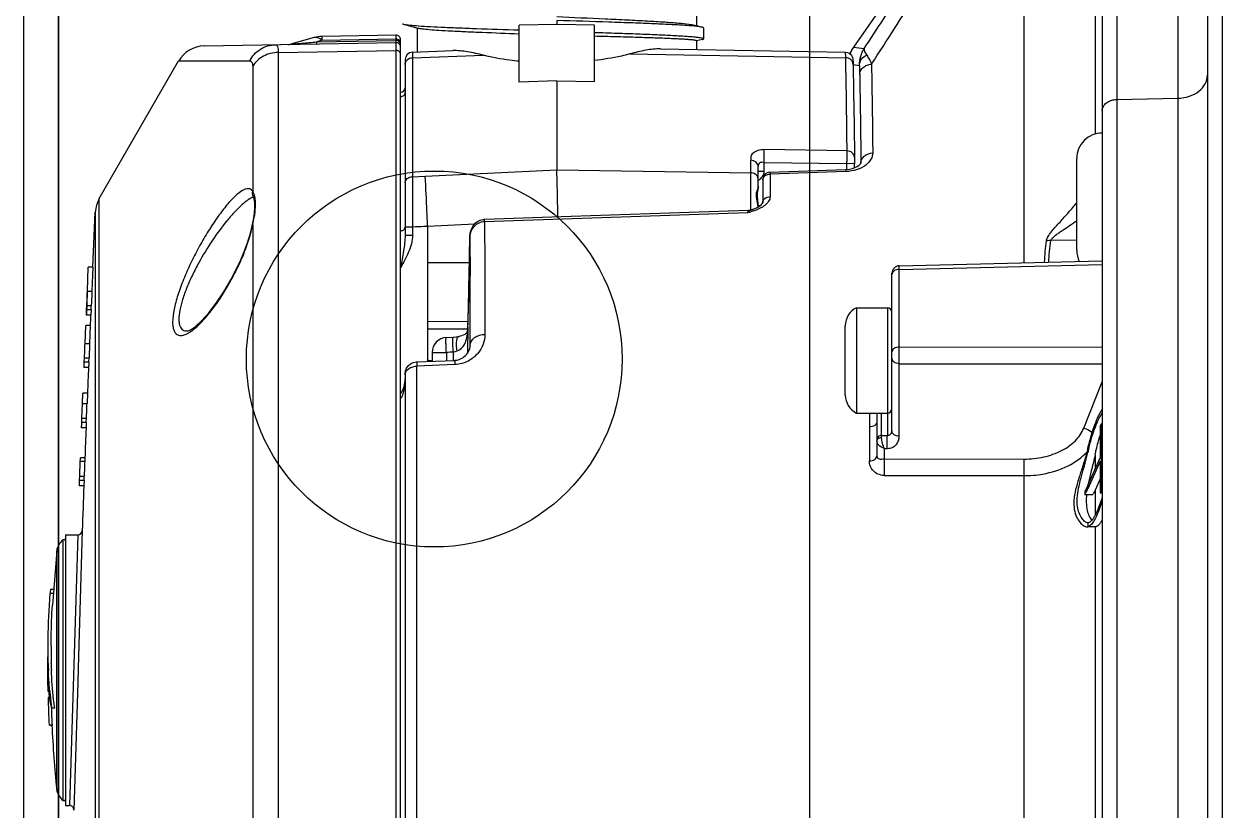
# Model space of a CAD drawing. Header units: millimetres. Extents: x -95754 to 177808, y 34455 to 150605.
# Drawn here: x 172873.7 to 172953.4, y 139649.4 to 139701.7 of the extents above; entities that cross this region are included whole.
import ezdxf

# ---------------------------------------------------------------- set-up
doc = ezdxf.new("R2010")
doc.units = ezdxf.units.MM
doc.header["$LTSCALE"] = 300
doc.layers.add('A-ETC-기계', color=253, linetype='Continuous')

# ---------------------------------------------------------------- blocks, each defined once
blk = doc.blocks.new('A$Cefb55bcc')
at = {"color": 8, "linetype": 'ByBlock', "ltscale": 3}
for p, q in [((617.618, -125.345), (617.618, -975.35)), ((619.918, -125.345), (619.918, -975.35)), ((567.618, -175.702), (567.618, -924.993)), ((617.618, -175.702), (617.618, -924.993)), ((548.175, -674.901), (548.175, -425.794)), ((553.387, -617.307), (553.387, -475.668)), ((548.647, -613.895), (548.647, -556.63)), ((543.124, -567.403), (543.124, -657.571)), ((547.201, -657.54), (547.201, -567.299)), ((540.204, -658.576), (540.204, -569.494)), ((541.177, -657.788), (541.177, -569.354)), ((614.905, -571.772), (614.905, -635.734)), ((615.171, -634.828), (615.171, -571.661)), ((603.001, -645.451), (603.001, -576.296)), ((604.697, -633.983), (604.697, -576.035)), ((593.77, -576.775), (593.77, -624.583)), ((594.556, -624.071), (594.556, -576.571)), ((594.856, -576.603), (594.856, -646.304)), ((595.161, -576.842), (595.161, -646.104)), ((616.337, -613.372), (616.893, -595.38)), ((616.34, -603.556), (616.593, -595.072)), ((617.147, -595.38), (616.893, -595.38)), ((617.147, -613.372), (617.147, -595.38)), ((617.303, -595.716), (617.303, -613.036)), ((617.735, -596.44), (617.735, -612.312)), ((618.048, -600.709), (618.248, -600.709)), ((618.054, -600.669), (618.128, -600.669)), ((617.868, -601.837), (618.069, -601.837)), ((618.118, -602.227), (618.121, -602.252)), ((618.12, -602.223), (618.123, -602.248)), ((618.171, -602.207), (618.145, -602.084)), ((618.159, -602.554), (618.161, -602.573)), ((618.159, -602.554), (618.161, -602.573)), ((618.225, -602.558), (618.314, -602.558)), ((618.199, -602.978), (618.201, -602.996)), ((618.201, -602.973), (618.203, -602.992)), ((618.266, -602.944), (618.311, -602.944)), ((618.271, -602.984), (618.27, -602.966)), ((618.27, -602.984), (618.334, -602.984)), ((616.311, -604.503), (616.34, -603.556)), ((616.037, -613.662), (616.311, -604.503)), ((618.106, -604.834), (618.107, -604.88)), ((617.735, -612.312), (618.025, -608.701)), ((618.225, -608.7), (618.178, -609.463)), ((617.949, -609.739), (618.15, -609.739)), ((617.978, -609.463), (618.178, -609.463)), ((617.147, -613.372), (616.337, -613.372)), ((548.647, -613.895), (548.655, -613.895)), ((548.654, -613.895), (549.13, -613.895)), ((549.128, -614.175), (549.13, -614.175)), ((549.175, -613.895), (549.13, -613.899)), ((549.13, -614.175), (549.13, -613.899)), ((548.647, -616.346), (548.647, -614.671)), ((548.308, -616.159), (548.175, -616.159)), ((548.233, -616.33), (548.308, -616.159)), ((549.34, -616.054), (548.801, -616.054)), ((549.34, -616.276), (549.34, -616.054)), ((548.233, -616.33), (548.175, -616.33)), ((548.314, -617.101), (548.647, -616.346)), ((548.318, -618.269), (549.13, -616.424)), ((549.13, -616.646), (548.318, -618.491)), ((549.13, -616.646), (549.13, -616.424)), ((615.916, -617.003), (615.931, -616.621)), ((615.931, -616.621), (616.231, -616.621)), ((616.231, -616.621), (616.216, -617.003)), ((616.23, -616.65), (616.231, -616.621)), ((548.647, -618.689), (548.647, -617.743)), ((562.678, -617.321), (553.387, -617.307)), ((615.862, -618.484), (615.906, -617.274)), ((615.916, -617.003), (615.906, -617.274)), ((616.206, -617.274), (615.906, -617.274)), ((616.216, -617.003), (615.916, -617.003)), ((616.206, -617.274), (616.17, -618.26)), ((616.216, -617.003), (616.206, -617.274)), ((548.242, -618.491), (548.242, -618.269)), ((548.243, -618.491), (548.242, -618.269)), ((549.387, -617.865), (549.379, -617.893)), ((562.678, -618.422), (553.387, -618.407)), ((562.678, -619.12), (562.678, -618.422)), ((563.66, -620.545), (563.66, -618.289)), ((615.862, -618.484), (616.162, -618.484)), ((616.17, -618.26), (615.87, -618.26)), ((616.172, -618.187), (616.162, -618.484)), ((549.13, -619.111), (549.13, -618.848)), ((562.678, -619.12), (562.478, -619.12)), ((563.169, -620.88), (563.169, -618.614)), ((561.678, -619.929), (561.678, -624.751)), ((562.221, -620.104), (562.214, -620.115)), ((562.469, -621.472), (562.469, -619.987)), ((562.869, -619.987), (562.469, -619.987)), ((562.869, -619.987), (562.869, -621.472)), ((549.405, -620.458), (548.175, -623.547)), ((548.233, -620.771), (548.175, -620.771)), ((548.308, -620.6), (548.233, -620.771)), ((548.233, -620.771), (548.235, -620.6)), ((562.169, -620.298), (562.169, -630.764)), ((563.168, -621.471), (563.169, -620.88)), ((563.659, -621.472), (563.66, -620.545)), ((615.767, -620.863), (615.756, -621.131)), ((616.067, -620.863), (615.767, -620.863)), ((615.783, -620.481), (616.083, -620.481)), ((616.067, -620.863), (616.056, -621.131)), ((616.081, -620.532), (616.083, -620.481)), ((562.469, -628.469), (562.469, -621.472)), ((564.53, -621.472), (562.469, -621.472)), ((564.53, -628.469), (564.53, -621.472)), ((616.056, -621.131), (615.756, -621.131)), ((616.056, -621.131), (616.019, -622.096)), ((615.694, -622.782), (615.718, -622.096)), ((616.019, -622.096), (615.718, -622.096)), ((616.019, -622.096), (615.994, -622.782)), ((565.268, -622.665), (565.268, -627.276)), ((615.694, -622.782), (615.994, -622.782)), ((594.556, -624.071), (594.532, -624.267)), ((561.678, -624.751), (548.175, -624.732)), ((591.244, -624.689), (593.77, -624.583)), ((593.79, -624.87), (591.268, -624.975)), ((591.81, -625.497), (591.81, -624.952)), ((592.757, -625.497), (592.757, -624.913)), ((593.057, -633.902), (593.057, -624.9)), ((615.6, -624.88), (615.588, -625.148)), ((615.9, -624.88), (615.6, -624.88)), ((615.617, -624.498), (615.918, -624.498)), ((615.9, -624.88), (615.888, -625.148)), ((615.916, -624.558), (615.918, -624.498)), ((562.169, -625.12), (562.169, -625.537)), ((590.376, -627.211), (590.407, -625.447)), ((591.353, -625.525), (591.362, -624.976)), ((592.757, -625.497), (591.81, -625.497)), ((615.549, -626.105), (615.588, -625.148)), ((615.888, -625.148), (615.588, -625.148)), ((561.678, -625.863), (548.175, -625.842)), ((561.678, -625.863), (561.678, -631.022)), ((590.228, -625.954), (590.227, -625.986)), ((590.227, -625.986), (590.227, -625.954)), ((591.82, -626.495), (591.359, -626.523)), ((615.508, -627.281), (615.549, -626.105)), ((615.85, -626.105), (615.549, -626.105)), ((615.85, -626.105), (615.808, -627.281)), ((590.376, -627.211), (590.376, -627.224)), ((590.376, -627.211), (590.376, -627.224)), ((590.388, -627.057), (593.057, -627.037)), ((590.388, -627.057), (593.057, -627.037)), ((609.057, -626.93), (609.056, -626.93)), ((615.508, -627.281), (615.808, -627.281)), ((590.366, -627.549), (593.057, -627.529)), ((590.366, -627.549), (593.057, -627.529)), ((615.465, -627.976), (615.765, -627.976)), ((615.713, -629.48), (615.764, -628.039)), ((615.764, -628.039), (615.765, -627.976)), ((564.53, -628.469), (562.469, -628.469)), ((615.446, -628.358), (615.434, -628.625)), ((615.734, -628.625), (615.434, -628.625)), ((615.746, -628.358), (615.446, -628.358)), ((615.746, -628.358), (615.734, -628.625)), ((615.338, -631.179), (615.394, -629.579)), ((615.694, -629.579), (615.394, -629.579)), ((615.694, -629.579), (615.638, -631.179)), ((561.678, -631.022), (548.175, -631.352)), ((561.681, -631.264), (548.175, -631.592)), ((561.678, -631.022), (561.681, -631.264)), ((590.252, -633.174), (590.239, -630.592)), ((590.297, -630.583), (590.252, -633.18)), ((590.297, -630.583), (590.297, -630.583)), ((594.854, -631.154), (594.854, -636.225)), ((615.338, -631.179), (615.171, -634.828)), ((615.338, -631.179), (615.638, -631.179)), ((553.387, -655.24), (553.387, -631.466)), ((590.282, -631.465), (593.057, -631.465)), ((605.461, -631.656), (605.458, -631.662)), ((605.461, -631.656), (605.458, -631.662)), ((549.874, -632.296), (549.874, -638.393)), ((549.874, -632.963), (551.588, -632.937)), ((590.252, -633.174), (590.252, -633.181)), ((594.058, -633.862), (594.059, -633.299)), ((594.556, -633.299), (594.059, -633.299)), ((594.556, -644.974), (594.556, -633.299)), ((589.272, -634.197), (571.748, -634.804)), ((589.311, -634.351), (589.277, -634.353)), ((589.388, -634.343), (589.31, -634.351)), ((593.057, -633.902), (589.925, -634.052)), ((594.074, -637.183), (594.056, -633.862)), ((594.46, -633.862), (594.058, -633.862)), ((594.556, -633.862), (594.46, -633.862)), ((604.731, -633.923), (604.731, -633.923)), ((571.439, -635.012), (571.44, -635.012)), ((571.559, -634.984), (571.557, -637.447)), ((571.691, -634.819), (571.748, -634.804)), ((570.275, -637.363), (570.275, -635.862)), ((570.766, -636.998), (570.766, -635.454)), ((571.082, -635.35), (571.091, -635.349)), ((604.677, -635.891), (604.676, -635.891)), ((614.905, -635.734), (609.624, -644.882)), ((571.066, -636.554), (571.066, -637.859)), ((571.09, -636.276), (571.09, -636.277)), ((571.557, -636.631), (571.557, -637.447)), ((604.697, -644.537), (604.697, -636.205)), ((565.165, -637.66), (565.158, -638.057)), ((565.234, -637.528), (570.275, -637.363)), ((570.282, -637.498), (565.246, -637.662)), ((570.669, -637.556), (570.669, -638.141)), ((571.066, -637.556), (570.669, -637.556)), ((571.557, -637.447), (571.557, -638.279)), ((584.46, -637.643), (571.557, -637.447)), ((593.214, -637.219), (584.46, -637.645)), ((584.46, -643.568), (584.46, -637.643)), ((594.074, -637.183), (593.214, -637.219)), ((594.074, -645.474), (594.074, -637.183)), ((564.23, -638.103), (564.231, -638.083)), ((564.23, -638.103), (564.231, -638.083)), ((564.231, -638.083), (564.231, -638.083)), ((564.684, -640.666), (564.659, -638.485)), ((564.667, -637.776), (564.663, -638.048)), ((564.663, -638.048), (565.158, -638.057)), ((570.669, -638.141), (565.158, -638.057)), ((565.15, -638.903), (570.66, -638.987)), ((548.647, -658.944), (548.647, -640.017)), ((564.715, -642.773), (564.684, -640.666)), ((547.201, -642.327), (543.124, -642.408)), ((581.961, -643.519), (581.961, -647.265)), ((584.46, -643.568), (581.961, -643.519)), ((584.46, -643.568), (586.959, -643.469)), ((586.959, -643.469), (586.959, -647.265)), ((564.749, -644.65), (564.328, -644.589)), ((609.624, -644.882), (604.891, -644.885)), ((606.693, -644.882), (604.891, -644.885)), ((608.409, -644.881), (606.693, -644.882)), ((609.624, -644.882), (608.409, -644.881)), ((579.616, -645.349), (565.24, -645.097)), ((577.563, -645.689), (565.26, -645.474)), ((575.162, -646.223), (575.162, -645.647)), ((594.074, -645.097), (589.335, -645.263)), ((594.074, -645.474), (591.382, -645.568)), ((593.758, -647.068), (593.758, -645.485)), ((594.074, -645.474), (594.074, -645.458)), ((603.001, -645.451), (595.161, -645.588)), ((558.764, -654.322), (564.724, -645.81)), ((558.765, -654.322), (564.725, -645.81)), ((564.723, -645.81), (564.012, -645.707)), ((564.725, -645.81), (564.724, -645.81)), ((574.707, -647.085), (574.707, -646.354)), ((574.78, -646.315), (574.742, -646.327)), ((574.78, -646.315), (575.16, -646.213)), ((607.927, -645.881), (595.161, -646.104)), ((595.161, -646.104), (595.161, -646.238)), ((600.455, -646.145), (595.161, -646.238)), ((595.161, -646.238), (595.161, -646.604)), ((595.161, -646.336), (600.091, -646.25)), ((600.091, -646.25), (600.455, -646.145)), ((600.455, -646.145), (600.455, -646.012)), ((600.607, -646.441), (602.083, -646.017)), ((575.163, -647.228), (574.778, -647.123)), ((575.282, -647.26), (574.778, -647.123)), ((575.163, -648.088), (575.163, -647.228)), ((581.961, -647.265), (584.46, -647.309)), ((584.46, -647.309), (586.959, -647.265)), ((593.683, -647.048), (594.639, -647.306)), ((593.763, -647.07), (594.639, -647.306)), ((595.161, -646.604), (600.091, -646.518)), ((595.161, -646.595), (595.161, -646.604)), ((584.46, -647.575), (584.46, -647.309))]:
    blk.add_line(p, q, dxfattribs=at)
at = {"color": 8, "linetype": 'ByBlock', "ltscale": 3, "elevation": 0}
blk.add_lwpolyline([(567.618, -945.35), (617.618, -945.35), (617.618, -155.345), (567.618, -155.345)], close=True, dxfattribs=at)
at = {"color": 8, "linetype": 'ByBlock', "ltscale": 3}
for points in [[(594.856, -622.761), (594.854, -622.764), (594.844, -622.777), (594.834, -622.789), (594.825, -622.803), (594.815, -622.816), (594.806, -622.83), (594.797, -622.844), (594.787, -622.858), (594.778, -622.873), (594.769, -622.888), (594.761, -622.903), (594.752, -622.919), (594.743, -622.935), (594.735, -622.951), (594.726, -622.968), (594.718, -622.985), (594.71, -623.002), (594.702, -623.02), (594.694, -623.038), (594.686, -623.057), (594.679, -623.076), (594.671, -623.095), (594.664, -623.115), (594.657, -623.135), (594.65, -623.155), (594.643, -623.176), (594.637, -623.197), (594.63, -623.219), (594.624, -623.24), (594.618, -623.263), (594.612, -623.285), (594.607, -623.308), (594.601, -623.331), (594.596, -623.354), (594.592, -623.378), (594.587, -623.402), (594.583, -623.427), (594.579, -623.451), (594.575, -623.476), (594.572, -623.502), (594.569, -623.527), (594.566, -623.553), (594.563, -623.58), (594.561, -623.606), (594.56, -623.633), (594.558, -623.66), (594.557, -623.688), (594.556, -623.716), (594.556, -623.744)], [(594.532, -624.267), (594.46, -624.452), (594.344, -624.613), (594.193, -624.741), (594.015, -624.827), (593.821, -624.868), (593.79, -624.87)], [(591.268, -624.975), (591.231, -624.977), (591.089, -624.997), (590.955, -625.035), (590.831, -625.087), (590.72, -625.149), (590.622, -625.22), (590.534, -625.297), (590.457, -625.381), (590.39, -625.47), (590.333, -625.564), (590.288, -625.662), (590.255, -625.762), (590.234, -625.863), (590.227, -625.954)], [(591.359, -626.523), (591.168, -626.542), (590.968, -626.575)], [(590.376, -627.224), (590.361, -627.727), (590.343, -628.432), (590.325, -629.181), (590.309, -629.959), (590.297, -630.583)], [(590.968, -626.575), (590.949, -626.579), (590.79, -626.617), (590.661, -626.662), (590.565, -626.709), (590.506, -626.75), (590.472, -626.785), (590.445, -626.829), (590.415, -626.913), (590.388, -627.055), (590.376, -627.224)], [(609.056, -626.93), (609.021, -626.935), (608.825, -627.013), (608.507, -627.226), (608.098, -627.595), (607.623, -628.124), (607.119, -628.783), (606.621, -629.533), (606.157, -630.321), (605.75, -631.095), (605.482, -631.665)], [(605.482, -631.665), (605.283, -632.138), (605.047, -632.782), (604.852, -633.425), (604.731, -633.923)], [(590.252, -633.18), (590.224, -633.452), (590.149, -633.705), (590.034, -633.922), (589.89, -634.093), (589.73, -634.216), (589.561, -634.298), (589.388, -634.343)], [(589.277, -634.353), (583.506, -634.553), (571.731, -634.958)], [(604.731, -633.923), (604.651, -634.316), (604.581, -634.77), (604.554, -635.154), (604.563, -635.471), (604.601, -635.706), (604.651, -635.848), (604.677, -635.891)], [(571.439, -635.012), (571.371, -635.036), (571.133, -635.137), (570.952, -635.243), (570.835, -635.342), (570.779, -635.416), (570.766, -635.449), (570.766, -635.455)], [(571.082, -635.35), (571.077, -635.306), (571.071, -635.174)], [(571.731, -634.958), (571.68, -634.961), (571.472, -635.001), (571.44, -635.012)], [(571.09, -636.277), (571.1, -636.228), (571.129, -636.06), (571.137, -635.859), (571.118, -635.631), (571.087, -635.392), (571.082, -635.35)], [(571.066, -636.555), (571.067, -636.475), (571.083, -636.315), (571.09, -636.276)], [(565.246, -637.662), (565.185, -637.665), (564.987, -637.688), (564.8, -637.73), (564.63, -637.789), (564.482, -637.861), (564.364, -637.94), (564.282, -638.015), (564.24, -638.071), (564.236, -638.077)], [(564.659, -638.486), (564.659, -638.446), (564.659, -638.335), (564.66, -638.209), (564.663, -638.048)], [(565.26, -645.474), (565.128, -645.454), (565.01, -645.403), (564.917, -645.33), (564.848, -645.246), (564.803, -645.161), (564.781, -645.092), (564.771, -645.044), (564.765, -645.008), (564.762, -644.976), (564.759, -644.943), (564.757, -644.907), (564.755, -644.867), (564.753, -644.822), (564.752, -644.771), (564.75, -644.715), (564.715, -642.773)], [(565.129, -645.454), (565.012, -645.404), (564.954, -645.359)]]:
    blk.add_lwpolyline(points, dxfattribs=at)
blk.add_circle((592.618, -625.064, 0), 12.5, dxfattribs=at)
for centre, radius, start, end in [((616.893, -595.08), 0.3, 178.58137, 270), ((617.247, -595.799), 0.1, 55.78504, 180), ((616.741, -596.543), 1, 5.93282, 55.78504), ((541.365, -604.376), 76.782, 2.73731, 5.93282), ((541.365, -604.376), 76.77, 1.82939, 2.73766), ((541.365, -604.376), 76.97, 1.35307, 2.73055), ((596.156, -604.965), 22.135, 7.11778, 8.12662), ((595.714, -605.02), 22.581, 6.271, 7.05313), ((594.899, -605.108), 23.4, 5.23567, 6.21937), ((614.22, -602.974), 4.025, 10.46403, 10.98769), ((613.128, -603.169), 5.134, 8.62145, 10.39064), ((611.651, -603.393), 6.628, 7.40554, 8.62064), ((610.688, -603.521), 7.599, 7.25256, 7.4293), ((604.408, -604.157), 13.913, 4.23425, 4.83616), ((541.365, -604.376), 76.982, 359.65985, 1.03627), ((586.628, -605.599), 31.487, 1.39315, 2.22641), ((581.531, -605.716), 36.586, 359.73893, 1.30995), ((587.381, -605.576), 30.933, 1.89176, 2.22433), ((585.924, -605.623), 32.392, 1.40208, 1.89045), ((573.046, -604.986), 45.295, 358.86474, 0.09728), ((587.669, -604.92), 30.671, 1.0189, 1.25333), ((583.411, -604.986), 34.929, 0.25271, 1.00327), ((580.41, -605.002), 37.93, 0.14075, 0.25767), ((576.294, -605.722), 41.822, 359.65596, 359.77928), ((613.313, -609.096), 4.879, 352.43609, 355.68986), ((617.247, -612.953), 0.1, 180, 304.21496), ((616.741, -612.209), 1, 304.21496, 354.06718), ((-1189.382, -550.348), 1806.529, 357.897599, 357.991519), ((616.337, -613.672), 0.3, 90, 177.99151), ((285.708, -618.38), 262.61, 0.02427, 0.48452), ((551.193, -617.36), 2.267, 144.80726, 149.55678), ((284.969, -618.551), 263.274, 0.0613, 0.48331), ((538.844, -614.674), 10.47, 348.06288, 349.02995), ((551.003, -617.251), 2.047, 150.31908, 156.19745), ((551.097, -617.303), 2.155, 149.59139, 150.35999), ((284.995, -618.55), 263.248, 359.55385, 0.01289), ((285.708, -618.38), 262.61, 359.51548, 359.97573), ((-1189.382, -550.348), 1806.529, 357.7751, 357.838473), ((532.833, -615.197), 16.7, 346.48077, 347.37317), ((561.899, -620.298), 0.27, 0.01049, 5.20097), ((562.693, -620.297), 0.524, 177.25587, 180.03173), ((562.469, -621.771), 0.3, 90, 180), ((563.935, -622.665), 1.333, 0, 63.4879), ((820.023, -629.525), 204.44, 177.64691, 177.9176), ((-1189.382, -550.348), 1806.529, 357.647577, 357.702046), ((593.753, -624.07), 0.803, 345.61048, 359.96581), ((593.758, -624.071), 0.798, 339.92877, 345.5827), ((584.864, -514.226), 111.488, 273.33657, 273.57181), ((591.757, -625.497), 1, 273.57299, 0), ((2223.501, -623.972), 1633.275, 180.070662, 180.232226), ((563.935, -627.276), 1.333, 296.5121, 0), ((-1189.382, -550.348), 1806.529, 357.537176, 357.559259), ((562.469, -628.169), 0.3, 180, 270), ((561.669, -630.764), 0.5, 271.3926, 0), ((548.175, -632.296), 1.699, 0, 25.95464), ((617.497, -636.981), 13.162, 155.36978, 156.13333), ((612.91, -635.656), 8.381, 168.0365, 168.48107), ((613.234, -635.726), 8.713, 167.1244, 168.03363), ((575.626, -648.808), 14.531, 105.71155, 106.26716), ((571.203, -634.329), 0.723, 309.5479, 318.92335), ((613.174, -634.735), 1.999, 330, 357.31964), ((562.567, -645.573), 16.233, 141.13901, 141.44653), ((569.754, -635.766), 1.472, 336.10376, 337.78376), ((570.266, -636.998), 0.5, 271.86871, 0), ((571.566, -637.89), 1.062, 118.1573, 120.375), ((571.49, -636.988), 0.438, 220.76728, 226.18125), ((548.175, -638.393), 1.699, 270, 0), ((594.856, -643.101), 0.3, 90.12426, 180), ((607.892, -643.882), 1.999, 271.00052, 330.00027), ((563.081, -644.661), 2.005, 325.0215, 334.43332), ((563.087, -644.664), 1.999, 325, 339.56077), ((563.088, -644.664), 1.997, 334.36539, 338.67029), ((563.087, -644.664), 1.997, 338.59269, 339.59947), ((594.056, -644.974), 0.5, 272, 0), ((595.156, -645.804), 0.3, 180, 271), ((595.156, -646.304), 0.3, 180, 271), ((600.056, -644.519), 1.999, 271, 286), ((602.359, -646.978), 1, 91, 106)]:
    blk.add_arc(centre, radius, start, end, dxfattribs=at)
for points, knots in [([(618.128, -600.669), (618.132, -600.669), (618.137, -600.688), (618.14, -600.7), (618.142, -600.71)], [0, 0, 0, 0, 0.27187, 1, 1, 1, 1]), ([(617.868, -601.837), (617.896, -602.034), (618.005, -602.877), (618.066, -603.726), (618.091, -604.376)], [0, 0, 0, 0, 0.234564, 1, 1, 1, 1]), ([(618.145, -602.084), (618.14, -602.06), (618.119, -601.976), (618.093, -601.893), (618.069, -601.837)], [0, 0, 0, 0, 0.287038, 1, 1, 1, 1]), ([(618.27, -602.966), (618.266, -602.93), (618.254, -602.795), (618.24, -602.66), (618.227, -602.562)], [0, 0, 0, 0, 0.264836, 1, 1, 1, 1]), ([(618.203, -602.992), (618.213, -603.102), (618.252, -603.563), (618.278, -604.024), (618.291, -604.375)], [0, 0, 0, 0, 0.240139, 1, 1, 1, 1]), ([(618.333, -604.249), (618.331, -604.148), (618.321, -603.775), (618.303, -603.401), (618.283, -603.13)], [0, 0, 0, 0, 0.270442, 1, 1, 1, 1]), ([(618.311, -602.944), (618.314, -602.944), (618.312, -602.963), (618.316, -602.971), (618.316, -602.98)], [0, 0, 0, 0, 0.246228, 1, 1, 1, 1]), ([(618.306, -604.831), (618.313, -605.12), (618.328, -606.411), (618.281, -607.702), (618.225, -608.701)], [0, 0, 0, 0, 0.224604, 1, 1, 1, 1]), ([(618.116, -605.973), (618.114, -606.185), (618.102, -607.095), (618.064, -608.004), (618.025, -608.701)], [0, 0, 0, 0, 0.233163, 1, 1, 1, 1]), ([(548.173, -615.662), (548.281, -615.306), (548.448, -614.82), (548.73, -614.276), (548.873, -614.08), (548.947, -614.009)], [0, 0, 0, 0, 0.607844, 0.83307, 1, 1, 1, 1]), ([(548.174, -615.905), (548.245, -615.662), (548.387, -615.231), (548.598, -614.742), (548.776, -614.447), (548.911, -614.274), (549.044, -614.175), (549.128, -614.175)], [0, 0, 0, 0, 0.373151, 0.669238, 0.784448, 0.8769, 1, 1, 1, 1]), ([(548.175, -614.359), (548.213, -614.291), (548.288, -614.17), (548.428, -613.997), (548.561, -613.898), (548.647, -613.895)], [0, 0, 0, 0, 0.343885, 0.622008, 1, 1, 1, 1]), ([(549.216, -616.05), (549.251, -615.696), (549.251, -615.193), (549.063, -614.626), (548.939, -614.42), (548.871, -614.341)], [0, 0, 0, 0, 0.599462, 0.825266, 1, 1, 1, 1]), ([(548.947, -614.009), (548.962, -613.995), (549.016, -613.948), (549.08, -613.91), (549.13, -613.899)], [0, 0, 0, 0, 0.291957, 1, 1, 1, 1]), ([(549.13, -614.175), (549.194, -614.175), (549.347, -614.255), (549.647, -614.583), (549.837, -615.152), (549.851, -615.844), (549.758, -616.485), (549.589, -617.165), (549.454, -617.629), (549.387, -617.865)], [0, 0, 0, 0, 0.048468, 0.120391, 0.33276, 0.475166, 0.638398, 0.815772, 1, 1, 1, 1]), ([(549.485, -617.893), (549.569, -617.638), (549.736, -617.138), (549.951, -616.403), (550.076, -615.706), (550.061, -615.08), (549.911, -614.571), (549.682, -614.204), (549.438, -613.975), (549.254, -613.895), (549.175, -613.895)], [0, 0, 0, 0, 0.181347, 0.356282, 0.517381, 0.657736, 0.775333, 0.871621, 0.946778, 1, 1, 1, 1]), ([(548.647, -616.346), (548.68, -616.27), (548.73, -616.172), (548.787, -616.078), (548.801, -616.054)], [0, 0, 0, 0, 0.745814, 1, 1, 1, 1]), ([(548.836, -617.893), (548.858, -617.804), (548.946, -617.454), (549.033, -617.104), (549.088, -616.84)], [0, 0, 0, 0, 0.253022, 1, 1, 1, 1]), ([(549.13, -616.646), (549.144, -616.615), (549.204, -616.486), (549.278, -616.364), (549.34, -616.276)], [0, 0, 0, 0, 0.244332, 1, 1, 1, 1]), ([(553.387, -617.307), (552.967, -617.307), (551.952, -617.393), (550.465, -617.849), (549.525, -618.509), (549.177, -618.899)], [0, 0, 0, 0, 0.273178, 0.659821, 1, 1, 1, 1]), ([(553.387, -618.407), (553.385, -618.326), (553.38, -617.959), (553.381, -617.593), (553.387, -617.307)], [0, 0, 0, 0, 0.220676, 1, 1, 1, 1]), ([(562.678, -618.422), (562.676, -618.341), (562.671, -617.974), (562.671, -617.607), (562.678, -617.321)], [0, 0, 0, 0, 0.220735, 1, 1, 1, 1]), ([(562.678, -617.321), (562.822, -617.321), (563.101, -617.386), (563.435, -617.616), (563.635, -617.937), (563.66, -618.175), (563.66, -618.289)], [0, 0, 0, 0, 0.283299, 0.542789, 0.777368, 1, 1, 1, 1]), ([(548.647, -618.689), (548.661, -618.623), (548.72, -618.357), (548.786, -618.092), (548.836, -617.893)], [0, 0, 0, 0, 0.247552, 1, 1, 1, 1]), ([(549.13, -619.111), (549.153, -619.01), (549.258, -618.6), (549.386, -618.197), (549.485, -617.893)], [0, 0, 0, 0, 0.244999, 1, 1, 1, 1]), ([(549.379, -617.893), (549.356, -617.973), (549.267, -618.289), (549.183, -618.608), (549.13, -618.848)], [0, 0, 0, 0, 0.252507, 1, 1, 1, 1]), ([(553.387, -618.407), (552.942, -618.406), (552.074, -618.497), (550.89, -618.907), (549.949, -619.553), (549.528, -620.15), (549.405, -620.458)], [0, 0, 0, 0, 0.283432, 0.550033, 0.789271, 1, 1, 1, 1]), ([(563.169, -618.613), (563.169, -618.569), (563.144, -618.477), (563.012, -618.412), (562.855, -618.406), (562.741, -618.421), (562.678, -618.422)], [0, 0, 0, 0, 0.219321, 0.426759, 0.682227, 1, 1, 1, 1]), ([(563.66, -618.289), (563.596, -618.289), (563.474, -618.306), (563.314, -618.373), (563.2, -618.477), (563.169, -618.57), (563.169, -618.613)], [0, 0, 0, 0, 0.296681, 0.568035, 0.800068, 1, 1, 1, 1]), ([(549.13, -619.111), (549.062, -619.396), (548.923, -619.928), (548.688, -620.653), (548.449, -621.229), (548.269, -621.552), (548.173, -621.675)], [0, 0, 0, 0, 0.319191, 0.599953, 0.829887, 1, 1, 1, 1]), ([(549.071, -619.101), (549.007, -619.365), (548.876, -619.856), (548.655, -620.522), (548.432, -621.045), (548.264, -621.335), (548.174, -621.443)], [0, 0, 0, 0, 0.322972, 0.605, 0.833598, 1, 1, 1, 1]), ([(548.647, -618.689), (548.622, -618.804), (548.525, -619.238), (548.41, -619.668), (548.313, -619.981)], [0, 0, 0, 0, 0.263153, 1, 1, 1, 1]), ([(562.478, -619.12), (562.351, -619.12), (562.11, -619.172), (561.842, -619.384), (561.703, -619.652), (561.678, -619.839), (561.678, -619.929)], [0, 0, 0, 0, 0.301544, 0.559472, 0.785497, 1, 1, 1, 1]), ([(562.478, -619.12), (562.48, -619.202), (562.481, -619.379), (562.481, -619.599), (562.478, -619.772), (562.477, -619.873), (562.472, -619.942), (562.472, -619.977), (562.469, -619.987)], [0, 0, 0, 0, 0.283496, 0.613379, 0.761515, 0.88147, 0.963216, 1, 1, 1, 1]), ([(562.678, -619.12), (562.741, -619.139), (562.96, -619.228), (563.169, -619.447), (563.169, -619.622)], [0, 0, 0, 0, 0.27469, 1, 1, 1, 1]), ([(562.874, -619.82), (562.875, -619.697), (562.826, -619.455), (562.741, -619.223), (562.678, -619.12)], [0, 0, 0, 0, 0.506368, 1, 1, 1, 1]), ([(549.405, -620.458), (549.351, -620.447), (549.144, -620.39), (548.952, -620.272), (548.841, -620.156)], [0, 0, 0, 0, 0.254587, 1, 1, 1, 1]), ([(561.678, -619.929), (561.795, -619.931), (561.971, -619.977), (562.128, -620.131), (562.164, -620.227), (562.168, -620.273)], [0, 0, 0, 0, 0.543921, 0.783339, 1, 1, 1, 1]), ([(562.213, -620.115), (562.206, -620.127), (562.181, -620.176), (562.172, -620.232), (562.17, -620.272)], [0, 0, 0, 0, 0.258845, 1, 1, 1, 1]), ([(562.469, -619.987), (562.41, -619.987), (562.312, -620.009), (562.241, -620.075), (562.221, -620.104)], [0, 0, 0, 0, 0.625208, 1, 1, 1, 1]), ([(562.869, -619.987), (562.945, -619.987), (563.104, -619.924), (563.169, -619.765), (563.169, -619.688)], [0, 0, 0, 0, 0.500531, 1, 1, 1, 1]), ([(562.869, -619.987), (562.872, -619.971), (562.871, -619.915), (562.873, -619.859), (562.874, -619.82)], [0, 0, 0, 0, 0.304758, 1, 1, 1, 1]), ([(562.874, -619.82), (562.904, -619.82), (563.009, -619.809), (563.121, -619.751), (563.154, -619.682)], [0, 0, 0, 0, 0.287675, 1, 1, 1, 1]), ([(563.169, -620.88), (563.169, -620.836), (563.199, -620.74), (563.314, -620.632), (563.474, -620.562), (563.596, -620.546), (563.66, -620.545)], [0, 0, 0, 0, 0.203668, 0.43682, 0.706521, 1, 1, 1, 1]), ([(615.767, -620.863), (615.769, -620.81), (615.772, -620.736), (615.776, -620.643), (615.777, -620.587), (615.78, -620.544), (615.779, -620.509), (615.785, -620.495), (615.78, -620.481), (615.783, -620.481)], [0, 0, 0, 0, 0.41163, 0.584159, 0.729975, 0.846398, 0.931169, 0.982701, 1, 1, 1, 1]), ([(616.083, -620.481), (616.081, -620.481), (616.085, -620.495), (616.079, -620.509), (616.081, -620.544), (616.078, -620.587), (616.076, -620.643), (616.072, -620.736), (616.069, -620.81), (616.067, -620.863)], [0, 0, 0, 0, 0.017314, 0.068826, 0.153603, 0.270031, 0.415867, 0.588375, 1, 1, 1, 1]), ([(594.556, -623.748), (594.556, -623.522), (594.584, -623.18), (594.693, -622.74), (594.786, -622.525), (594.855, -622.434)], [0, 0, 0, 0, 0.497535, 0.747527, 1, 1, 1, 1]), ([(561.678, -624.751), (561.742, -624.752), (561.865, -624.771), (562.026, -624.849), (562.14, -624.969), (562.169, -625.072), (562.169, -625.12)], [0, 0, 0, 0, 0.283778, 0.548708, 0.785359, 1, 1, 1, 1]), ([(561.678, -624.751), (561.679, -624.833), (561.683, -625.204), (561.682, -625.574), (561.678, -625.863)], [0, 0, 0, 0, 0.221415, 1, 1, 1, 1]), ([(589.245, -626.701), (589.245, -626.48), (589.332, -626.018), (589.714, -625.382), (590.362, -624.861), (590.938, -624.702), (591.244, -624.689)], [0, 0, 0, 0, 0.213286, 0.443571, 0.704036, 1, 1, 1, 1]), ([(591.268, -624.975), (591.267, -624.975), (591.266, -624.965), (591.263, -624.954), (591.261, -624.929), (591.257, -624.882), (591.251, -624.8), (591.247, -624.729), (591.244, -624.689)], [0, 0, 0, 0, 0.017453, 0.066884, 0.14825, 0.260942, 0.576006, 1, 1, 1, 1]), ([(594.479, -624.258), (594.41, -624.361), (594.182, -624.529), (593.913, -624.581), (593.77, -624.583)], [0, 0, 0, 0, 0.464711, 1, 1, 1, 1]), ([(593.79, -624.87), (593.788, -624.87), (593.789, -624.86), (593.785, -624.849), (593.784, -624.824), (593.782, -624.793), (593.779, -624.751), (593.775, -624.681), (593.772, -624.623), (593.77, -624.583)], [0, 0, 0, 0, 0.017056, 0.0663, 0.147674, 0.260393, 0.403463, 0.575583, 1, 1, 1, 1]), ([(615.6, -624.88), (615.602, -624.828), (615.605, -624.753), (615.61, -624.66), (615.612, -624.605), (615.615, -624.562), (615.614, -624.527), (615.619, -624.512), (615.615, -624.498), (615.617, -624.498)], [0, 0, 0, 0, 0.411587, 0.584112, 0.729925, 0.846346, 0.931134, 0.982673, 1, 1, 1, 1]), ([(561.678, -625.863), (561.741, -625.862), (561.864, -625.846), (562.023, -625.778), (562.138, -625.673), (562.169, -625.58), (562.169, -625.537)], [0, 0, 0, 0, 0.296074, 0.567084, 0.799333, 1, 1, 1, 1]), ([(591.094, -625.597), (590.948, -625.654), (590.687, -625.847), (590.486, -626.274), (590.398, -626.734), (590.38, -627.05), (590.376, -627.211)], [0, 0, 0, 0, 0.251494, 0.49263, 0.741544, 1, 1, 1, 1]), ([(591.094, -625.597), (591.114, -625.717), (591.139, -625.941), (591.136, -626.208), (591.104, -626.385), (591.068, -626.496), (591.012, -626.567), (590.968, -626.575)], [0, 0, 0, 0, 0.353349, 0.654733, 0.775033, 0.871655, 1, 1, 1, 1]), ([(591.353, -625.525), (591.36, -625.652), (591.369, -625.836), (591.376, -626.071), (591.379, -626.221), (591.378, -626.341), (591.376, -626.438), (591.369, -626.485), (591.366, -626.522), (591.359, -626.523)], [0, 0, 0, 0, 0.381312, 0.553497, 0.70449, 0.828511, 0.920904, 0.978357, 1, 1, 1, 1]), ([(591.81, -625.497), (591.817, -625.624), (591.827, -625.809), (591.835, -626.043), (591.839, -626.193), (591.838, -626.313), (591.837, -626.41), (591.83, -626.457), (591.827, -626.494), (591.82, -626.495)], [0, 0, 0, 0, 0.381312, 0.553511, 0.704494, 0.828507, 0.920897, 0.978351, 1, 1, 1, 1]), ([(615.888, -625.148), (615.885, -625.238), (615.871, -625.557), (615.858, -625.877), (615.85, -626.105)], [0, 0, 0, 0, 0.284266, 1, 1, 1, 1]), ([(590.227, -625.986), (590.224, -626.081), (590.161, -626.28), (589.933, -626.512), (589.614, -626.663), (589.37, -626.699), (589.245, -626.701)], [0, 0, 0, 0, 0.214045, 0.450993, 0.716221, 1, 1, 1, 1]), ([(589.272, -634.197), (589.268, -633.604), (589.255, -631.105), (589.248, -628.607), (589.245, -626.701)], [0, 0, 0, 0, 0.23717, 1, 1, 1, 1]), ([(590.376, -627.224), (590.368, -627.477), (590.336, -628.597), (590.312, -629.716), (590.297, -630.583)], [0, 0, 0, 0, 0.226272, 1, 1, 1, 1]), ([(608.892, -626.848), (608.754, -626.934), (608.472, -627.15), (607.887, -627.717), (607.144, -628.649), (606.451, -629.73), (605.914, -630.709), (605.655, -631.229), (605.533, -631.496)], [0, 0, 0, 0, 0.084154, 0.1836, 0.421555, 0.699327, 0.848025, 1, 1, 1, 1]), ([(608.286, -631.465), (608.435, -631.194), (608.715, -630.651), (609.08, -629.837), (609.367, -629.058), (609.555, -628.352), (609.622, -627.824), (609.599, -627.473), (609.541, -627.224), (609.38, -626.974), (609.158, -626.927), (609.057, -626.93)], [0, 0, 0, 0, 0.1824, 0.359854, 0.525546, 0.671409, 0.789795, 0.837412, 0.877551, 0.940582, 1, 1, 1, 1]), ([(608.701, -631.677), (608.875, -631.325), (609.196, -630.628), (609.597, -629.594), (609.884, -628.636), (610.017, -627.907), (610.031, -627.414), (609.998, -627.127), (609.924, -626.9), (609.805, -626.734), (609.641, -626.64), (609.447, -626.623), (609.235, -626.67), (609.093, -626.734), (609.019, -626.774)], [0, 0, 0, 0, 0.194248, 0.380803, 0.54965, 0.689936, 0.746702, 0.79398, 0.832454, 0.864196, 0.892961, 0.923247, 0.95839, 1, 1, 1, 1]), ([(615.446, -628.358), (615.449, -628.305), (615.452, -628.231), (615.457, -628.138), (615.459, -628.082), (615.462, -628.039), (615.461, -628.004), (615.467, -627.99), (615.463, -627.976), (615.465, -627.976)], [0, 0, 0, 0, 0.411547, 0.584065, 0.729875, 0.846296, 0.931098, 0.982646, 1, 1, 1, 1]), ([(615.394, -629.579), (615.396, -629.524), (615.408, -629.206), (615.422, -628.888), (615.434, -628.625)], [0, 0, 0, 0, 0.173424, 1, 1, 1, 1]), ([(615.734, -628.625), (615.73, -628.715), (615.716, -629.033), (615.702, -629.351), (615.694, -629.579)], [0, 0, 0, 0, 0.283055, 1, 1, 1, 1]), ([(561.678, -631.022), (561.742, -631.021), (561.864, -631.004), (562.025, -630.931), (562.139, -630.818), (562.169, -630.719), (562.169, -630.674)], [0, 0, 0, 0, 0.289481, 0.55719, 0.791762, 1, 1, 1, 1]), ([(594.059, -633.299), (594.059, -632.916), (594.286, -632.154), (594.664, -631.489), (594.854, -631.154)], [0, 0, 0, 0, 0.498541, 1, 1, 1, 1]), ([(594.556, -633.299), (594.556, -633.125), (594.587, -632.772), (594.693, -632.058), (594.79, -631.518), (594.854, -631.154)], [0, 0, 0, 0, 0.240713, 0.488315, 1, 1, 1, 1]), ([(604.697, -636.205), (604.726, -636.256), (604.799, -636.349), (604.974, -636.406), (605.17, -636.372), (605.486, -636.223), (605.915, -635.864), (606.45, -635.28), (607.019, -634.535), (607.6, -633.667), (608.171, -632.705), (608.529, -632.026), (608.701, -631.677)], [0, 0, 0, 0, 0.027043, 0.052014, 0.080909, 0.116976, 0.212721, 0.336778, 0.482964, 0.645564, 0.819601, 1, 1, 1, 1]), ([(605.458, -631.662), (605.3, -632.021), (605.029, -632.718), (604.82, -633.437), (604.74, -633.784)], [0, 0, 0, 0, 0.523915, 1, 1, 1, 1]), ([(604.784, -635.779), (604.901, -635.721), (605.153, -635.546), (605.54, -635.208), (605.975, -634.765), (606.62, -634.025), (607.424, -632.932), (608.006, -631.976), (608.286, -631.465)], [0, 0, 0, 0, 0.069861, 0.163054, 0.275049, 0.401922, 0.688091, 1, 1, 1, 1]), ([(551.886, -632.916), (551.874, -633.018), (551.782, -633.227), (551.494, -633.618), (551.043, -634.109), (550.48, -634.726), (550.109, -635.162), (549.927, -635.388)], [0, 0, 0, 0, 0.096991, 0.209758, 0.45958, 0.72582, 1, 1, 1, 1]), ([(551.588, -632.937), (551.572, -633.008), (551.467, -633.14), (551.279, -633.299), (551.059, -633.459), (550.749, -633.669), (550.35, -633.933), (550.032, -634.15), (549.874, -634.262)], [0, 0, 0, 0, 0.099951, 0.218016, 0.343092, 0.471546, 0.733814, 1, 1, 1, 1]), ([(589.272, -634.196), (589.403, -634.193), (589.666, -634.131), (589.988, -633.894), (590.197, -633.559), (590.249, -633.301), (590.252, -633.174)], [0, 0, 0, 0, 0.253492, 0.504923, 0.753496, 1, 1, 1, 1]), ([(594.613, -633.696), (594.604, -633.706), (594.573, -633.748), (594.556, -633.801), (594.556, -633.84)], [0, 0, 0, 0, 0.261041, 1, 1, 1, 1]), ([(594.854, -633.595), (594.831, -633.595), (594.743, -633.603), (594.656, -633.647), (594.613, -633.696)], [0, 0, 0, 0, 0.263394, 1, 1, 1, 1]), ([(589.263, -634.197), (589.265, -634.219), (589.268, -634.257), (589.269, -634.31), (589.276, -634.332), (589.274, -634.353), (589.277, -634.353)], [0, 0, 0, 0, 0.427975, 0.742272, 0.934184, 1, 1, 1, 1]), ([(589.267, -634.197), (589.273, -634.229), (589.286, -634.277), (589.295, -634.327), (589.303, -634.343)], [0, 0, 0, 0, 0.645815, 1, 1, 1, 1]), ([(589.303, -634.343), (589.304, -634.345), (589.305, -634.349), (589.309, -634.351), (589.31, -634.351)], [0, 0, 0, 0, 0.638778, 1, 1, 1, 1]), ([(594.058, -633.862), (593.808, -633.872), (593.516, -633.883), (593.182, -633.9), (593.098, -633.9), (593.057, -633.902)], [0, 0, 0, 0, 0.750008, 0.87501, 1, 1, 1, 1]), ([(593.057, -633.902), (593.071, -634.225), (593.122, -635.331), (593.173, -636.437), (593.214, -637.219)], [0, 0, 0, 0, 0.29203, 1, 1, 1, 1]), ([(604.697, -633.983), (604.659, -634.152), (604.572, -634.538), (604.499, -635.115), (604.505, -635.525), (604.528, -635.708)], [0, 0, 0, 0, 0.29939, 0.680856, 1, 1, 1, 1]), ([(570.275, -635.862), (570.275, -635.754), (570.355, -635.516), (570.53, -635.348), (570.632, -635.27)], [0, 0, 0, 0, 0.457364, 1, 1, 1, 1]), ([(570.632, -635.27), (570.682, -635.233), (570.905, -635.085), (571.157, -634.985), (571.353, -634.921)], [0, 0, 0, 0, 0.232117, 1, 1, 1, 1]), ([(571.44, -635.012), (571.46, -635.005), (571.539, -634.974), (571.613, -634.927), (571.663, -634.886)], [0, 0, 0, 0, 0.240783, 1, 1, 1, 1]), ([(571.748, -634.804), (571.746, -634.826), (571.743, -634.863), (571.74, -634.915), (571.733, -634.938), (571.734, -634.958), (571.731, -634.958)], [0, 0, 0, 0, 0.426517, 0.739925, 0.932301, 1, 1, 1, 1]), ([(584.394, -634.522), (584.399, -634.828), (584.418, -635.868), (584.438, -636.908), (584.46, -637.643)], [0, 0, 0, 0, 0.293327, 1, 1, 1, 1]), ([(570.766, -635.455), (570.765, -635.508), (570.737, -635.618), (570.585, -635.801), (570.397, -635.86), (570.275, -635.862)], [0, 0, 0, 0, 0.228407, 0.4711, 1, 1, 1, 1]), ([(571.091, -635.349), (571.102, -635.417), (571.155, -635.671), (571.206, -635.937), (571.174, -636.125)], [0, 0, 0, 0, 0.267169, 1, 1, 1, 1]), ([(604.528, -635.708), (604.531, -635.73), (604.543, -635.813), (604.561, -635.896), (604.579, -635.955)], [0, 0, 0, 0, 0.264442, 1, 1, 1, 1]), ([(604.579, -635.955), (604.586, -635.98), (604.615, -636.067), (604.657, -636.152), (604.697, -636.205)], [0, 0, 0, 0, 0.280733, 1, 1, 1, 1]), ([(604.697, -636.205), (604.724, -636.157), (604.75, -636.043), (604.709, -635.934), (604.677, -635.891)], [0, 0, 0, 0, 0.502593, 1, 1, 1, 1]), ([(571.174, -636.125), (571.171, -636.144), (571.157, -636.211), (571.135, -636.277), (571.116, -636.322)], [0, 0, 0, 0, 0.284042, 1, 1, 1, 1]), ([(594.556, -636.768), (594.556, -636.821), (594.529, -636.932), (594.381, -637.116), (594.195, -637.179), (594.074, -637.183)], [0, 0, 0, 0, 0.230378, 0.473658, 1, 1, 1, 1]), ([(563.445, -638.764), (563.443, -638.619), (563.542, -638.297), (563.927, -637.906), (564.512, -637.617), (564.982, -637.537), (565.234, -637.528)], [0, 0, 0, 0, 0.183892, 0.404664, 0.679289, 1, 1, 1, 1]), ([(565.246, -637.662), (565.243, -637.662), (565.245, -637.644), (565.239, -637.625), (565.238, -637.579), (565.235, -637.547), (565.234, -637.528)], [0, 0, 0, 0, 0.065733, 0.25699, 0.571118, 1, 1, 1, 1]), ([(570.672, -637.19), (570.625, -637.244), (570.5, -637.332), (570.351, -637.362), (570.275, -637.363)], [0, 0, 0, 0, 0.484533, 1, 1, 1, 1]), ([(570.282, -637.498), (570.279, -637.498), (570.283, -637.479), (570.277, -637.46), (570.277, -637.415), (570.275, -637.383), (570.275, -637.363)], [0, 0, 0, 0, 0.064708, 0.255855, 0.570133, 1, 1, 1, 1]), ([(571.066, -637.031), (571.066, -637.096), (571.092, -637.186), (571.144, -637.256), (571.159, -637.273)], [0, 0, 0, 0, 0.740068, 1, 1, 1, 1]), ([(571.187, -637.303), (571.211, -637.326), (571.317, -637.408), (571.455, -637.446), (571.557, -637.447)], [0, 0, 0, 0, 0.241417, 1, 1, 1, 1]), ([(564.23, -638.103), (564.228, -638.189), (564.18, -638.367), (563.939, -638.661), (563.64, -638.761), (563.445, -638.764)], [0, 0, 0, 0, 0.232191, 0.476637, 1, 1, 1, 1]), ([(564.312, -643.96), (564.304, -643.51), (564.27, -641.558), (564.246, -639.606), (564.23, -638.103)], [0, 0, 0, 0, 0.230314, 1, 1, 1, 1]), ([(564.659, -638.486), (564.66, -638.54), (564.688, -638.653), (564.839, -638.839), (565.028, -638.902), (565.15, -638.903)], [0, 0, 0, 0, 0.232677, 0.476877, 1, 1, 1, 1]), ([(565.158, -638.057), (565.157, -638.14), (565.153, -638.422), (565.149, -638.704), (565.15, -638.903)], [0, 0, 0, 0, 0.294932, 1, 1, 1, 1]), ([(570.669, -638.141), (570.668, -638.224), (570.664, -638.506), (570.661, -638.788), (570.66, -638.987)], [0, 0, 0, 0, 0.294963, 1, 1, 1, 1]), ([(570.66, -638.987), (570.805, -638.989), (571.017, -638.959), (571.262, -638.857), (571.403, -638.764), (571.503, -638.652), (571.556, -638.528), (571.567, -638.402), (571.557, -638.32), (571.557, -638.279)], [0, 0, 0, 0, 0.330867, 0.476121, 0.603394, 0.713664, 0.81196, 0.905818, 1, 1, 1, 1]), ([(570.669, -638.141), (570.727, -638.144), (570.834, -638.158), (570.974, -638.096), (571.059, -637.988), (571.066, -637.902), (571.066, -637.859)], [0, 0, 0, 0, 0.305005, 0.559752, 0.772366, 1, 1, 1, 1]), ([(571.066, -637.859), (571.066, -637.913), (571.093, -638.027), (571.244, -638.214), (571.433, -638.277), (571.557, -638.279)], [0, 0, 0, 0, 0.23153, 0.475424, 1, 1, 1, 1]), ([(563.527, -644.666), (563.518, -644.213), (563.484, -642.246), (563.46, -640.278), (563.445, -638.764)], [0, 0, 0, 0, 0.230311, 1, 1, 1, 1]), ([(565.15, -638.903), (565.156, -639.463), (565.179, -641.527), (565.21, -643.592), (565.24, -645.097)], [0, 0, 0, 0, 0.27108, 1, 1, 1, 1]), ([(548.175, -641.564), (548.175, -641.663), (548.118, -641.872), (547.894, -642.12), (547.574, -642.284), (547.328, -642.324), (547.201, -642.327)], [0, 0, 0, 0, 0.218811, 0.456817, 0.719902, 1, 1, 1, 1]), ([(543.124, -642.408), (542.871, -642.413), (542.378, -642.494), (541.738, -642.821), (541.29, -643.318), (541.177, -643.736), (541.177, -643.934)], [0, 0, 0, 0, 0.280091, 0.543184, 0.781195, 1, 1, 1, 1]), ([(594.855, -642.514), (594.78, -642.514), (594.627, -642.566), (594.556, -642.715), (594.556, -642.785)], [0, 0, 0, 0, 0.517784, 1, 1, 1, 1]), ([(564.312, -643.96), (564.31, -644.051), (564.264, -644.239), (564.086, -644.471), (563.828, -644.626), (563.628, -644.664), (563.527, -644.666)], [0, 0, 0, 0, 0.237911, 0.4833, 0.738376, 1, 1, 1, 1]), ([(564.328, -644.589), (564.327, -644.543), (564.32, -644.333), (564.315, -644.124), (564.312, -643.96)], [0, 0, 0, 0, 0.218041, 1, 1, 1, 1]), ([(563.527, -644.666), (563.014, -645.457), (562.051, -646.947), (560.713, -649.041), (559.578, -650.842), (558.766, -652.156), (558.227, -653.051), (557.904, -653.6), (557.671, -654.008), (557.514, -654.292), (557.392, -654.52), (557.275, -654.751), (557.186, -654.948), (557.146, -655.066), (557.136, -655.12), (557.135, -655.161), (557.153, -655.174), (557.161, -655.174)], [0, 0, 0, 0, 0.229468, 0.431518, 0.604658, 0.747533, 0.807251, 0.858987, 0.902637, 0.921404, 0.93812, 0.965383, 0.98442, 0.990889, 0.995392, 0.998128, 1, 1, 1, 1]), ([(563.846, -645.272), (563.785, -645.19), (563.67, -644.992), (563.575, -644.783), (563.527, -644.666)], [0, 0, 0, 0, 0.444938, 1, 1, 1, 1]), ([(564.328, -644.589), (564.325, -644.732), (564.226, -645.027), (563.982, -645.216), (563.846, -645.272)], [0, 0, 0, 0, 0.493507, 1, 1, 1, 1]), ([(564.328, -644.589), (564.331, -644.795), (564.278, -645.19), (564.113, -645.551), (564.012, -645.707)], [0, 0, 0, 0, 0.52726, 1, 1, 1, 1]), ([(564.749, -644.654), (564.75, -644.712), (564.778, -644.83), (564.926, -645.026), (565.117, -645.095), (565.24, -645.097)], [0, 0, 0, 0, 0.240772, 0.488124, 1, 1, 1, 1]), ([(586.959, -644.862), (587.168, -644.882), (587.966, -644.972), (588.758, -645.119), (589.335, -645.263)], [0, 0, 0, 0, 0.260394, 1, 1, 1, 1]), ([(594.556, -644.644), (594.556, -644.702), (594.53, -644.821), (594.386, -645.019), (594.197, -645.093), (594.074, -645.097)], [0, 0, 0, 0, 0.240717, 0.488097, 1, 1, 1, 1]), ([(603.001, -645.451), (603.338, -645.445), (604.008, -645.279), (604.524, -644.812), (604.697, -644.537)], [0, 0, 0, 0, 0.509321, 1, 1, 1, 1]), ([(604.891, -644.885), (604.862, -644.885), (604.801, -644.871), (604.736, -644.793), (604.703, -644.678), (604.697, -644.588), (604.697, -644.537)], [0, 0, 0, 0, 0.194138, 0.395413, 0.655524, 1, 1, 1, 1]), ([(564.012, -645.707), (564.035, -645.658), (563.996, -645.483), (563.908, -645.356), (563.846, -645.272)], [0, 0, 0, 0, 0.342692, 1, 1, 1, 1]), ([(565.24, -645.097), (565.241, -645.151), (565.243, -645.245), (565.246, -645.354), (565.25, -645.416), (565.253, -645.448), (565.256, -645.463), (565.258, -645.474), (565.26, -645.474)], [0, 0, 0, 0, 0.431718, 0.744071, 0.854328, 0.933576, 0.981774, 1, 1, 1, 1]), ([(577.563, -645.689), (577.888, -645.695), (578.584, -645.609), (579.259, -645.444), (579.616, -645.349)], [0, 0, 0, 0, 0.468424, 1, 1, 1, 1]), ([(579.616, -645.349), (579.8, -645.3), (580.573, -645.11), (581.36, -644.979), (581.961, -644.91)], [0, 0, 0, 0, 0.239094, 1, 1, 1, 1]), ([(589.335, -645.263), (589.692, -645.352), (590.365, -645.506), (591.058, -645.579), (591.382, -645.568)], [0, 0, 0, 0, 0.531713, 1, 1, 1, 1]), ([(594.856, -645.314), (594.856, -645.386), (594.928, -645.538), (595.085, -645.589), (595.161, -645.588)], [0, 0, 0, 0, 0.48401, 1, 1, 1, 1]), ([(603.194, -645.964), (603.165, -645.964), (603.095, -645.936), (603.039, -645.821), (603.007, -645.656), (603.001, -645.526), (603.001, -645.451)], [0, 0, 0, 0, 0.149421, 0.341275, 0.620398, 1, 1, 1, 1]), ([(604.891, -644.885), (604.733, -645.197), (604.246, -645.746), (603.54, -645.958), (603.194, -645.964)], [0, 0, 0, 0, 0.502887, 1, 1, 1, 1]), ([(564.012, -645.707), (563.584, -646.359), (562.783, -647.584), (561.671, -649.304), (560.731, -650.781), (560.062, -651.857), (559.619, -652.589), (559.354, -653.038), (559.137, -653.419), (558.987, -653.695), (558.892, -653.882), (558.837, -653.995), (558.794, -654.092), (558.764, -654.171), (558.745, -654.234), (558.737, -654.278), (558.74, -654.312), (558.757, -654.321), (558.764, -654.322)], [0, 0, 0, 0, 0.230848, 0.433522, 0.60671, 0.749238, 0.808688, 0.86012, 0.903449, 0.938611, 0.953118, 0.965572, 0.97598, 0.984353, 0.990721, 0.995162, 0.997925, 1, 1, 1, 1]), ([(574.78, -646.315), (574.761, -646.32), (574.737, -646.326), (574.707, -646.345), (574.707, -646.354)], [0, 0, 0, 0, 0.684857, 1, 1, 1, 1]), ([(574.707, -646.354), (574.707, -646.368), (574.767, -646.39), (574.855, -646.41), (575.026, -646.436), (575.25, -646.461), (575.54, -646.486), (575.888, -646.511), (576.294, -646.537), (576.942, -646.573), (577.871, -646.616), (579.111, -646.666), (580.494, -646.715), (581.46, -646.748), (581.961, -646.764)], [0, 0, 0, 0, 0.005792, 0.019838, 0.042626, 0.074083, 0.114015, 0.162153, 0.218168, 0.281678, 0.429427, 0.601471, 0.793302, 1, 1, 1, 1]), ([(574.78, -646.315), (574.772, -646.317), (574.751, -646.323), (574.729, -646.331), (574.717, -646.34)], [0, 0, 0, 0, 0.327207, 1, 1, 1, 1]), ([(575.162, -646.223), (575.162, -646.227), (575.174, -646.236), (575.214, -646.248), (575.305, -646.265), (575.456, -646.282), (575.668, -646.301), (575.936, -646.319), (576.261, -646.337), (576.64, -646.356), (577.246, -646.382), (578.117, -646.415), (579.281, -646.452), (580.581, -646.489), (581.49, -646.513), (581.961, -646.525)], [0, 0, 0, 0, 0.001786, 0.00543, 0.019161, 0.041648, 0.072808, 0.112456, 0.160344, 0.21616, 0.279541, 0.427293, 0.599727, 0.792309, 1, 1, 1, 1]), ([(594.856, -645.978), (594.856, -646.03), (594.883, -646.102), (594.932, -646.152), (594.946, -646.163)], [0, 0, 0, 0, 0.738127, 1, 1, 1, 1]), ([(594.856, -646.076), (594.856, -646.145), (594.932, -646.292), (595.085, -646.337), (595.161, -646.336)], [0, 0, 0, 0, 0.474509, 1, 1, 1, 1]), ([(600.091, -646.518), (600.092, -646.518), (600.09, -646.509), (600.093, -646.499), (600.091, -646.476), (600.092, -646.447), (600.092, -646.409), (600.092, -646.342), (600.091, -646.288), (600.091, -646.25)], [0, 0, 0, 0, 0.016159, 0.064069, 0.143617, 0.254504, 0.396259, 0.568366, 1, 1, 1, 1]), ([(600.091, -646.25), (600.17, -646.322), (600.325, -646.438), (600.528, -646.463), (600.607, -646.441)], [0, 0, 0, 0, 0.567138, 1, 1, 1, 1]), ([(602.083, -646.017), (602.086, -646.017), (602.092, -646.016), (602.085, -646.01), (602.073, -646.013), (602.051, -646.011), (602.019, -646.014), (601.962, -646.016), (601.879, -646.022), (601.77, -646.03), (601.615, -646.042), (601.336, -646.066), (600.936, -646.101), (600.615, -646.131), (600.455, -646.145)], [0, 0, 0, 0, 0.004137, 0.005709, 0.012814, 0.026204, 0.045795, 0.070563, 0.130365, 0.197625, 0.268282, 0.413503, 0.707276, 1, 1, 1, 1]), ([(574.707, -647.085), (574.707, -647.094), (574.736, -647.112), (574.76, -647.119), (574.778, -647.123)], [0, 0, 0, 0, 0.316628, 1, 1, 1, 1]), ([(574.778, -647.123), (574.826, -647.136), (574.95, -647.158), (575.298, -647.2), (575.919, -647.247), (576.867, -647.302), (578.063, -647.356), (579.468, -647.411), (581.623, -647.486), (583.306, -647.539), (584.46, -647.575)], [0, 0, 0, 0, 0.015375, 0.038757, 0.108801, 0.207861, 0.332664, 0.479155, 0.642669, 1, 1, 1, 1]), ([(584.46, -647.829), (583.39, -647.783), (581.826, -647.715), (579.818, -647.619), (578.496, -647.55), (577.36, -647.481), (576.442, -647.414), (575.775, -647.345), (575.414, -647.296), (575.282, -647.26)], [0, 0, 0, 0, 0.34932, 0.510433, 0.655761, 0.780819, 0.881765, 0.95553, 1, 1, 1, 1]), ([(586.959, -646.675), (587.786, -646.704), (588.977, -646.748), (590.488, -646.812), (591.444, -646.858), (592.25, -646.903), (592.891, -646.947), (593.349, -646.992), (593.595, -647.024), (593.683, -647.048)], [0, 0, 0, 0, 0.368285, 0.53062, 0.673679, 0.794415, 0.890269, 0.959238, 1, 1, 1, 1]), ([(586.959, -646.921), (587.908, -646.952), (589.275, -646.997), (591.01, -647.063), (592.107, -647.11), (593.029, -647.157), (593.757, -647.201), (594.271, -647.248), (594.544, -647.28), (594.639, -647.306)], [0, 0, 0, 0, 0.370052, 0.533378, 0.67716, 0.798135, 0.893565, 0.961321, 1, 1, 1, 1]), ([(594.639, -647.306), (594.657, -647.311), (594.68, -647.317), (594.708, -647.334), (594.708, -647.343)], [0, 0, 0, 0, 0.684263, 1, 1, 1, 1])]:
    blk.add_open_spline(points, degree=3, knots=knots, dxfattribs=at)
for points in [[(563.154, -619.682), (563.163, -619.664), (563.169, -619.642), (563.169, -619.622)], [(594.537, -624.138), (594.523, -624.181), (594.503, -624.221), (594.479, -624.258)], [(594.556, -624.013), (594.556, -624.055), (594.549, -624.098), (594.537, -624.138)], [(592.757, -624.914), (592.854, -624.943), (592.955, -624.962), (593.057, -624.971)], [(615.918, -624.498), (615.908, -624.625), (615.906, -624.753), (615.9, -624.88)], [(591.353, -625.525), (591.264, -625.537), (591.177, -625.565), (591.094, -625.597)], [(609.019, -626.774), (608.976, -626.797), (608.933, -626.822), (608.892, -626.848)], [(615.765, -627.976), (615.754, -628.103), (615.752, -628.23), (615.746, -628.358)], [(551.733, -631.506), (551.71, -631.985), (551.659, -632.463), (551.588, -632.937)], [(552.007, -631.499), (551.987, -631.973), (551.945, -632.446), (551.886, -632.916)], [(551.588, -632.937), (551.687, -632.942), (551.788, -632.935), (551.886, -632.916)], [(604.697, -633.983), (604.714, -633.966), (604.727, -633.945), (604.731, -633.923)], [(570.987, -635.223), (571.017, -635.258), (571.048, -635.293), (571.079, -635.327)], [(571.071, -635.173), (571.075, -635.232), (571.081, -635.291), (571.091, -635.349)], [(571.353, -634.921), (571.42, -634.899), (571.488, -634.878), (571.556, -634.858)], [(604.646, -635.833), (604.668, -635.827), (604.69, -635.82), (604.711, -635.812)], [(604.711, -635.812), (604.736, -635.802), (604.76, -635.791), (604.784, -635.779)], [(571.099, -636.362), (571.073, -636.421), (571.066, -636.489), (571.066, -636.554)], [(571.09, -636.277), (571.084, -636.305), (571.088, -636.336), (571.099, -636.362)], [(570.786, -637.192), (570.713, -637.296), (570.669, -637.428), (570.669, -637.556)], [(570.742, -637.075), (570.726, -637.116), (570.701, -637.156), (570.672, -637.19)], [(570.766, -636.948), (570.766, -636.991), (570.757, -637.034), (570.742, -637.075)], [(571.03, -636.974), (570.936, -637.029), (570.849, -637.103), (570.786, -637.192)], [(574.742, -646.327), (574.733, -646.33), (574.724, -646.334), (574.717, -646.34)], [(594.946, -646.163), (594.975, -646.188), (595.009, -646.207), (595.045, -646.219)], [(595.045, -646.219), (595.082, -646.232), (595.122, -646.238), (595.161, -646.238)]]:
    blk.add_open_spline(points, degree=3, dxfattribs=at)
blk = doc.blocks.new('G$C618AA28F')
at = {"color": 0}
blk.add_blockref('A$Cefb55bcc', (-1190.043, 550.644), dxfattribs=at)
blk = doc.blocks.new('4F_기계장비')
at = {"layer": 'A-ETC-기계', "rotation": 180}
blk.add_blockref('G$C618AA28F', (79750.001, -9000.001), dxfattribs=at)

msp = doc.modelspace()

# ---------------------------------------------------------------- block references
at = {"layer": 'A-ETC-기계'}
msp.add_blockref('4F_기계장비', (92553.571, 148605.018), dxfattribs=at)

doc.saveas('drawing.dxf')
